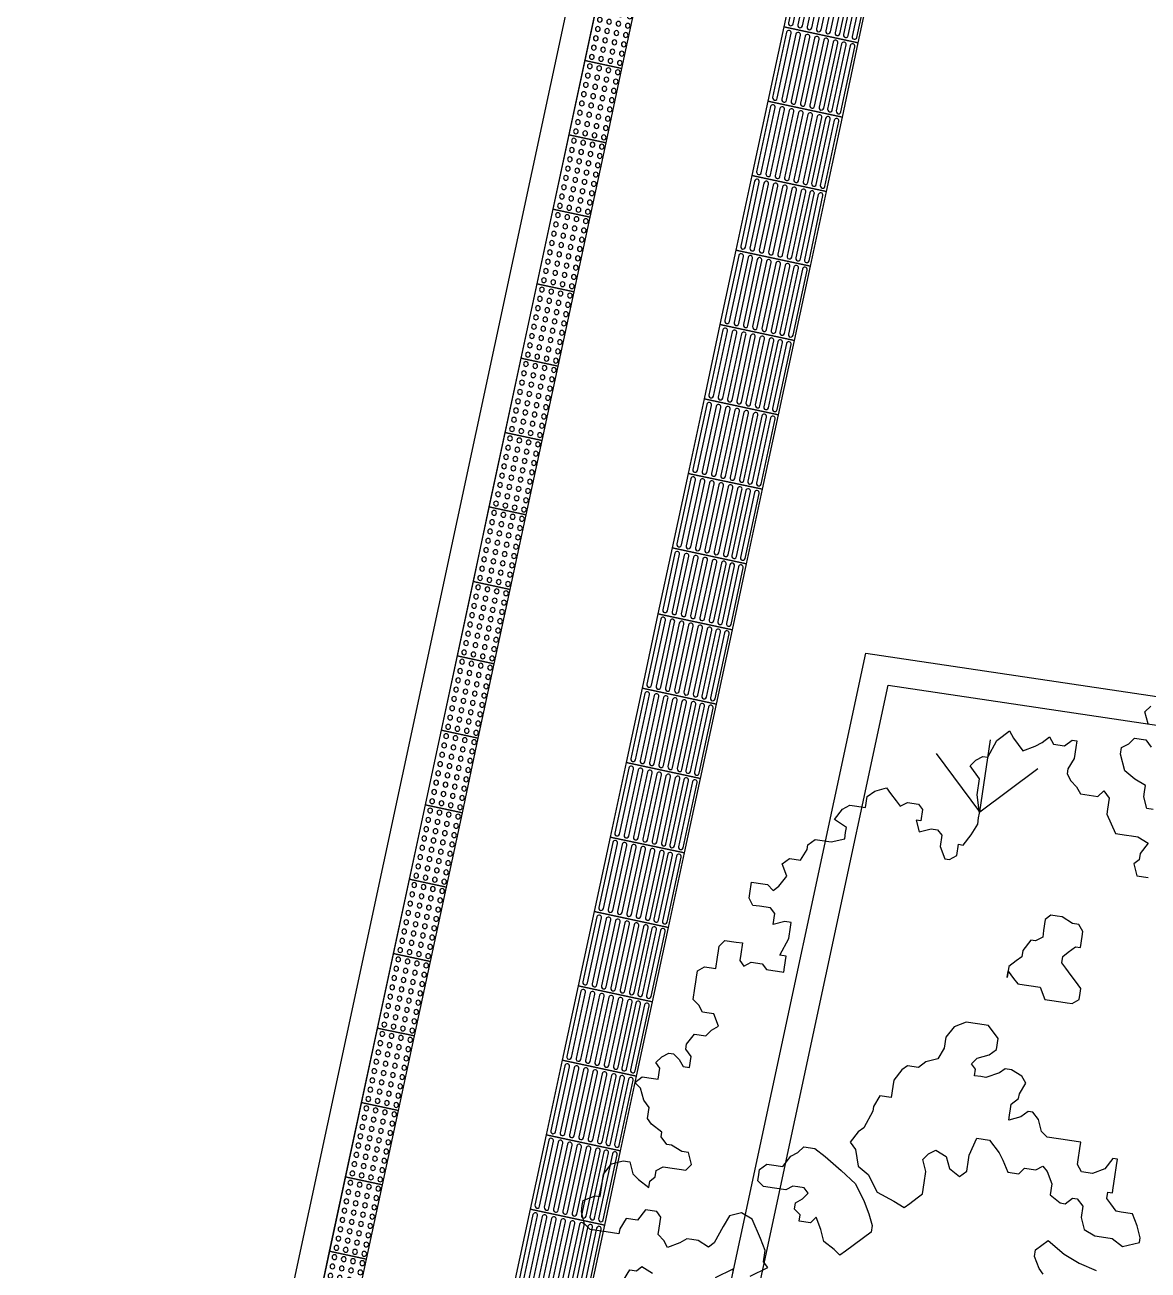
# Model space of a CAD drawing. Header units: millimetres. Extents: x 338 to 506, y 179 to 335.
# Drawn here: x 345.07 to 350.97, y 240.52 to 247.06 of the extents above; entities that cross this region are included whole.
import ezdxf

# ---------------------------------------------------------------- set-up
doc = ezdxf.new("R2010")
doc.units = ezdxf.units.MM
for name, color, linetype in [('ANDEN', 251, 'Continuous'), ('ARBOL-TOP', 3, 'Continuous'), ('MOBILIARIO_URBANO', 51, 'Continuous'), ('MUROS', 32, 'Continuous')]:
    doc.layers.add(name, color=color, linetype=linetype)

# ---------------------------------------------------------------- blocks, each defined once
blk = doc.blocks.new('*U29')
at = {"layer": 'MOBILIARIO_URBANO'}
blk.add_lwpolyline([(1192.979, 208.8296), (1193.379, 208.8296), (1193.379, 208.6296), (1192.979, 208.6296), (1192.979, 208.8296)], dxfattribs=at)
for centre in [(1193.0035, 208.7971), (1193.0535, 208.7971), (1193.1035, 208.7971), (1193.1535, 208.7971), (1193.2035, 208.7971), (1193.2535, 208.7971), (1193.3035, 208.7971), (1193.3535, 208.7971), (1193.0035, 208.7471), (1193.0535, 208.7471), (1193.1035, 208.7471), (1193.1535, 208.7471), (1193.2035, 208.7471), (1193.2535, 208.7471), (1193.3035, 208.7471), (1193.3535, 208.7471), (1193.0035, 208.6971), (1193.0035, 208.6471), (1193.0535, 208.6971), (1193.0535, 208.6471), (1193.1035, 208.6971), (1193.1035, 208.6471), (1193.1535, 208.6971), (1193.1535, 208.6471), (1193.2035, 208.6971), (1193.2035, 208.6471), (1193.2535, 208.6971), (1193.2535, 208.6471), (1193.3035, 208.6971), (1193.3035, 208.6471), (1193.3535, 208.6971), (1193.3535, 208.6471)]:
    blk.add_circle(centre, 0.0125, dxfattribs=at)
blk = doc.blocks.new('*X894')
at = {"color": 0}
for q in [(54.4644, 144.4907), (54.4644, 143.9519), (54.5759, 144.2213)]:
    blk.add_line((54.1949, 144.2213), q, dxfattribs=at)
blk = doc.blocks.new('*U877')
at = {"layer": 'MOBILIARIO_URBANO', "color": 241}
blk.add_lwpolyline([(1146.7184, 221.4799), (1147.1184, 221.4799), (1147.1184, 221.0799), (1146.7184, 221.0799), (1146.7184, 221.4799)], dxfattribs=at)
for points in [[(1146.7433, 221.4599), (1147.0933, 221.4599, -1), (1147.0933, 221.4349), (1146.7433, 221.4349, -1)], [(1146.7432, 221.4099), (1147.0932, 221.4099, -1), (1147.0932, 221.3849), (1146.7432, 221.3849, -1)], [(1146.7432, 221.3599), (1147.0932, 221.3599, -1), (1147.0932, 221.3349), (1146.7432, 221.3349, -1)], [(1146.7432, 221.3099), (1147.0932, 221.3099, -1), (1147.0932, 221.2849), (1146.7432, 221.2849, -1)], [(1146.7431, 221.2599), (1147.0931, 221.2599, -1), (1147.0931, 221.2349), (1146.7431, 221.2349, -1)], [(1146.7429, 221.2099), (1147.0929, 221.2099, -1), (1147.0929, 221.1849), (1146.7429, 221.1849, -1)], [(1146.743, 221.1644), (1147.093, 221.1644, -1), (1147.093, 221.1394), (1146.743, 221.1394, -1)], [(1146.7429, 221.1179), (1147.0929, 221.1179, -1), (1147.0929, 221.0929), (1146.7429, 221.0929, -1)]]:
    blk.add_lwpolyline(points, format="xyb", close=True, dxfattribs=at)
blk = doc.blocks.new('*U882')
at = {"layer": 'MOBILIARIO_URBANO', "color": 241}
blk.add_lwpolyline([(1146.7642, 221.4799), (1147.1184, 221.4799), (1147.1184, 221.0799), (1146.7642, 221.0799), (1146.7642, 221.4799)], dxfattribs=at)
for points in [[(1146.7891, 221.4599), (1147.0933, 221.4599, -1), (1147.0933, 221.4349), (1146.7891, 221.4349, -1)], [(1146.789, 221.4099), (1147.0932, 221.4099, -1), (1147.0932, 221.3849), (1146.789, 221.3849, -1)], [(1146.789, 221.3599), (1147.0932, 221.3599, -1), (1147.0932, 221.3349), (1146.789, 221.3349, -1)], [(1146.7889, 221.3099), (1147.0932, 221.3099, -1), (1147.0932, 221.2849), (1146.7889, 221.2849, -1)], [(1146.7889, 221.2599), (1147.0931, 221.2599, -1), (1147.0931, 221.2349), (1146.7889, 221.2349, -1)], [(1146.7887, 221.2099), (1147.0929, 221.2099, -1), (1147.0929, 221.1849), (1146.7887, 221.1849, -1)], [(1146.7887, 221.1644), (1147.093, 221.1644, -1), (1147.093, 221.1394), (1146.7887, 221.1394, -1)], [(1146.7887, 221.1179), (1147.0929, 221.1179, -1), (1147.0929, 221.0929), (1146.7887, 221.0929, -1)]]:
    blk.add_lwpolyline(points, format="xyb", close=True, dxfattribs=at)
blk = doc.blocks.new('ARBOLITO')
at = {"linetype": 'ByBlock'}
for points in [[(461.9159, 68.9761), (461.9076, 68.9906), (461.8931, 69.0135), (461.8785, 69.0197), (461.864, 69.0135), (461.8577, 68.9989), (461.8494, 68.9761), (461.8432, 68.9698), (461.8286, 68.9761), (461.8203, 68.9761), (461.8141, 68.9761), (461.8058, 68.9698), (461.7912, 68.9615), (461.785, 68.9698), (461.7767, 68.9761), (461.7767, 68.9844), (461.7767, 68.9989), (461.7705, 69.0052), (461.7559, 69.0052), (461.7476, 68.9906), (461.7331, 68.9906), (461.7268, 68.9761), (461.7268, 68.9698), (461.7102, 68.9698), (461.6894, 68.9698), (461.6811, 68.9761), (461.6749, 68.9906), (461.6749, 68.9989), (461.6749, 69.0052), (461.6894, 69.0135), (461.6957, 69.0135), (461.6957, 69.028), (461.6957, 69.0343), (461.6957, 69.0426), (461.704, 69.0571), (461.7185, 69.0633), (461.7268, 69.0633), (461.7331, 69.0488), (461.7414, 69.0426), (461.7559, 69.0343), (461.7559, 69.0426), (461.7621, 69.0488), (461.7621, 69.0571), (461.7705, 69.0633), (461.785, 69.0633), (461.7912, 69.0633), (461.7996, 69.0633), (461.8058, 69.0717), (461.7996, 69.0862), (461.7912, 69.0862), (461.7767, 69.0924), (461.7705, 69.0924), (461.7621, 69.1008), (461.7621, 69.107), (461.7476, 69.1153), (461.7414, 69.1215), (461.7414, 69.1361), (461.7331, 69.1444), (461.7268, 69.1589), (461.7185, 69.1652), (461.7268, 69.1735), (461.7414, 69.1735), (461.7476, 69.1735), (461.7476, 69.188), (461.7414, 69.1943), (461.7476, 69.2026), (461.7559, 69.2088), (461.7621, 69.2088), (461.7705, 69.2026), (461.7767, 69.1943), (461.785, 69.1943), (461.785, 69.2088), (461.7767, 69.2171), (461.7767, 69.2233), (461.785, 69.2379), (461.7996, 69.2379), (461.8058, 69.2462), (461.8141, 69.2524), (461.8058, 69.267), (461.7996, 69.267), (461.7912, 69.267), (461.785, 69.2753), (461.7767, 69.2815), (461.7767, 69.2961), (461.7767, 69.3044), (461.7767, 69.3106), (461.7767, 69.3189), (461.785, 69.3252), (461.7912, 69.3252), (461.7996, 69.3252), (461.7996, 69.3397), (461.7996, 69.348), (461.7996, 69.3543), (461.8058, 69.3626), (461.8203, 69.3626), (461.8286, 69.3626), (461.8286, 69.348), (461.8286, 69.3397), (461.8349, 69.3335), (461.8432, 69.3397), (461.8577, 69.3397), (461.864, 69.3335), (461.8723, 69.3335), (461.8785, 69.3335), (461.8868, 69.3335), (461.8868, 69.3397), (461.8868, 69.3543), (461.8785, 69.3543), (461.8868, 69.3771), (461.8868, 69.3917), (461.8868, 69.3979), (461.8785, 69.3979), (461.864, 69.3917), (461.864, 69.4062), (461.8577, 69.4124), (461.8432, 69.4124), (461.8349, 69.4124), (461.8286, 69.4207), (461.8286, 69.427), (461.8286, 69.4415), (461.8432, 69.4415), (461.8494, 69.4415), (461.8577, 69.4353), (461.864, 69.4415), (461.8723, 69.4561), (461.864, 69.4706), (461.8723, 69.4789), (461.8785, 69.4789), (461.8868, 69.4789), (461.8931, 69.4935), (461.8931, 69.4997), (461.9014, 69.508), (461.9076, 69.508), (461.9221, 69.508), (461.9388, 69.5143), (461.9388, 69.5226), (461.9388, 69.5288), (461.9221, 69.5371), (461.9305, 69.5517), (461.9388, 69.5579), (461.945, 69.5579), (461.9595, 69.5579), (461.9595, 69.5724), (461.9679, 69.5807), (461.9824, 69.587), (461.9886, 69.5807), (461.997, 69.5724), (462.0032, 69.5662), (462.0115, 69.5724), (462.026, 69.5724), (462.0323, 69.5662), (462.0323, 69.5517), (462.026, 69.5517), (462.0323, 69.5371), (462.0468, 69.5433), (462.0551, 69.5433), (462.0614, 69.5371), (462.0614, 69.5226), (462.0697, 69.508), (462.0759, 69.508), (462.0842, 69.5143), (462.0842, 69.5288), (462.0905, 69.5288), (462.0988, 69.5433), (462.105, 69.5579), (462.105, 69.5662), (462.105, 69.5724), (462.0988, 69.5953), (462.0988, 69.6161), (462.0842, 69.6306), (462.0905, 69.6389), (462.0988, 69.6452), (462.105, 69.6452), (462.1133, 69.668), (462.1195, 69.6742), (462.1279, 69.6826), (462.1341, 69.6742), (462.1486, 69.6597), (462.1632, 69.668), (462.1715, 69.6742), (462.1798, 69.6826), (462.186, 69.6742), (462.2006, 69.6742), (462.2089, 69.6826), (462.2151, 69.6826), (462.2151, 69.6742), (462.2151, 69.6597), (462.2089, 69.6452), (462.2089, 69.6389), (462.2151, 69.6306), (462.2234, 69.6244), (462.2297, 69.6161), (462.2525, 69.6161), (462.2588, 69.6244), (462.2671, 69.6161), (462.2671, 69.6015), (462.2671, 69.5953), (462.2816, 69.5724), (462.2962, 69.5724), (462.3024, 69.5724), (462.3107, 69.5724), (462.3253, 69.5662), (462.3169, 69.5517), (462.3169, 69.5433), (462.3107, 69.5371), (462.3169, 69.5226), (462.3315, 69.5226)], [(462.3253, 69.6098), (462.3169, 69.6098), (462.3107, 69.6244), (462.3107, 69.6306), (462.3107, 69.6389), (462.2962, 69.6452), (462.2816, 69.6535), (462.2733, 69.6742), (462.2733, 69.6826), (462.2816, 69.6888), (462.2879, 69.6971), (462.3024, 69.6971), (462.3107, 69.6888)], [(462.3024, 69.7179), (462.2962, 69.7324), (462.3024, 69.7407)], [(461.7414, 68.9117), (461.7476, 68.9262), (461.7559, 68.9262), (461.7621, 68.9324), (461.7767, 68.9262)], [(461.8577, 68.9324), (461.8785, 68.947), (461.8785, 68.9408)], [(461.9014, 68.9408), (461.9221, 68.9553), (461.9159, 68.9615), (461.9159, 68.9761), (461.9159, 68.9761)], [(461.9159, 68.9761), (461.9076, 68.9906), (461.8931, 69.0135), (461.8785, 69.0197), (461.864, 69.0135), (461.8577, 68.9989), (461.8494, 68.9761), (461.8432, 68.9698), (461.8286, 68.9761), (461.8203, 68.9761), (461.8141, 68.9761), (461.8058, 68.9698), (461.7912, 68.9615), (461.785, 68.9698), (461.7767, 68.9761), (461.7767, 68.9844), (461.7767, 68.9989), (461.7705, 69.0052), (461.7559, 69.0052), (461.7476, 68.9906), (461.7331, 68.9906), (461.7268, 68.9761), (461.7268, 68.9698), (461.7102, 68.9698), (461.6894, 68.9698), (461.6811, 68.9761), (461.6749, 68.9906), (461.6749, 68.9989), (461.6749, 69.0052), (461.6894, 69.0135), (461.6957, 69.0135), (461.6957, 69.028), (461.6957, 69.0343), (461.6957, 69.0426), (461.704, 69.0571), (461.7185, 69.0633), (461.7268, 69.0633), (461.7331, 69.0488), (461.7414, 69.0426), (461.7559, 69.0343), (461.7559, 69.0426), (461.7621, 69.0488), (461.7621, 69.0571), (461.7705, 69.0633), (461.785, 69.0633), (461.7912, 69.0633), (461.7996, 69.0633), (461.8058, 69.0717), (461.7996, 69.0862), (461.7912, 69.0862), (461.7767, 69.0924), (461.7705, 69.0924), (461.7621, 69.1008), (461.7621, 69.107), (461.7476, 69.1153), (461.7414, 69.1215), (461.7414, 69.1361), (461.7331, 69.1444), (461.7268, 69.1589), (461.7185, 69.1652), (461.7268, 69.1735), (461.7414, 69.1735), (461.7476, 69.1735), (461.7476, 69.188), (461.7414, 69.1943), (461.7476, 69.2026), (461.7559, 69.2088), (461.7621, 69.2088), (461.7705, 69.2026), (461.7767, 69.1943), (461.785, 69.1943), (461.785, 69.2088), (461.7767, 69.2171), (461.7767, 69.2233), (461.785, 69.2379), (461.7996, 69.2379), (461.8058, 69.2462), (461.8141, 69.2524), (461.8058, 69.267), (461.7996, 69.267), (461.7912, 69.267), (461.785, 69.2753), (461.7767, 69.2815), (461.7767, 69.2961), (461.7767, 69.3044), (461.7767, 69.3106), (461.7767, 69.3189), (461.785, 69.3252), (461.7912, 69.3252), (461.7996, 69.3252), (461.7996, 69.3397), (461.7996, 69.348), (461.7996, 69.3543), (461.8058, 69.3626), (461.8203, 69.3626), (461.8286, 69.3626), (461.8286, 69.348), (461.8286, 69.3397), (461.8349, 69.3335), (461.8432, 69.3397), (461.8577, 69.3397), (461.864, 69.3335), (461.8723, 69.3335), (461.8785, 69.3335), (461.8868, 69.3335), (461.8868, 69.3397), (461.8868, 69.3543), (461.8785, 69.3543), (461.8868, 69.3771), (461.8868, 69.3917), (461.8868, 69.3979), (461.8785, 69.3979), (461.864, 69.3917), (461.864, 69.4062), (461.8577, 69.4124), (461.8432, 69.4124), (461.8349, 69.4124), (461.8286, 69.4207), (461.8286, 69.427), (461.8286, 69.4415), (461.8432, 69.4415), (461.8494, 69.4415), (461.8577, 69.4353), (461.864, 69.4415), (461.8723, 69.4561), (461.864, 69.4706), (461.8723, 69.4789), (461.8785, 69.4789), (461.8868, 69.4789), (461.8931, 69.4935), (461.8931, 69.4997), (461.9014, 69.508), (461.9076, 69.508), (461.9221, 69.508), (461.9388, 69.5143), (461.9388, 69.5226), (461.9388, 69.5288), (461.9221, 69.5371), (461.9305, 69.5517), (461.9388, 69.5579), (461.945, 69.5579), (461.9595, 69.5579), (461.9595, 69.5724), (461.9679, 69.5807), (461.9824, 69.587), (461.9886, 69.5807), (461.997, 69.5724), (462.0032, 69.5662), (462.0115, 69.5724), (462.026, 69.5724), (462.0323, 69.5662), (462.0323, 69.5517), (462.026, 69.5517), (462.0323, 69.5371), (462.0468, 69.5433), (462.0551, 69.5433), (462.0614, 69.5371), (462.0614, 69.5226), (462.0697, 69.508), (462.0759, 69.508), (462.0842, 69.5143), (462.0842, 69.5288), (462.0905, 69.5288), (462.0988, 69.5433), (462.105, 69.5579), (462.105, 69.5662), (462.105, 69.5724), (462.0988, 69.5953), (462.0988, 69.6161), (462.0842, 69.6306), (462.0905, 69.6389), (462.0988, 69.6452), (462.105, 69.6452), (462.1133, 69.668), (462.1195, 69.6742), (462.1279, 69.6826), (462.1341, 69.6742), (462.1486, 69.6597), (462.1632, 69.668), (462.1715, 69.6742), (462.1798, 69.6826), (462.186, 69.6742), (462.2006, 69.6742), (462.2089, 69.6826), (462.2151, 69.6826), (462.2151, 69.6742), (462.2151, 69.6597), (462.2089, 69.6452), (462.2089, 69.6389), (462.2151, 69.6306), (462.2234, 69.6244), (462.2297, 69.6161), (462.2525, 69.6161), (462.2588, 69.6244), (462.2671, 69.6161), (462.2671, 69.6015), (462.2671, 69.5953), (462.2816, 69.5724), (462.2962, 69.5724), (462.3024, 69.5724), (462.3107, 69.5724), (462.3253, 69.5662), (462.3169, 69.5517), (462.3169, 69.5433), (462.3107, 69.5371), (462.3169, 69.5226), (462.3315, 69.5226)], [(462.3253, 69.6098), (462.3169, 69.6098), (462.3107, 69.6244), (462.3107, 69.6306), (462.3107, 69.6389), (462.2962, 69.6452), (462.2816, 69.6535), (462.2733, 69.6742), (462.2733, 69.6826), (462.2816, 69.6888), (462.2879, 69.6971), (462.3024, 69.6971), (462.3107, 69.6888)], [(462.3024, 69.7179), (462.2962, 69.7324), (462.3024, 69.7407)], [(461.7414, 68.9117), (461.7476, 68.9262), (461.7559, 68.9262), (461.7621, 68.9324), (461.7767, 68.9262)], [(461.8577, 68.9324), (461.8785, 68.947), (461.8785, 68.9408)], [(461.9014, 68.9408), (461.9221, 68.9553), (461.9159, 68.9615), (461.9159, 68.9761)], [(462.1715, 69.3771), (462.1798, 69.3688), (462.186, 69.3626), (462.1944, 69.3626), (462.2006, 69.3626), (462.2151, 69.3626), (462.2234, 69.348), (462.2297, 69.348), (462.2442, 69.348), (462.2525, 69.348), (462.2588, 69.348), (462.2671, 69.3543), (462.2671, 69.3626), (462.2671, 69.3688), (462.2588, 69.3771), (462.2525, 69.3833), (462.2442, 69.3917), (462.238, 69.3979), (462.238, 69.4062), (462.2442, 69.4124), (462.2525, 69.4207), (462.2588, 69.4207), (462.2588, 69.4353), (462.2588, 69.4415), (462.2525, 69.4498), (462.2442, 69.4498), (462.2297, 69.4561), (462.2234, 69.4561), (462.2151, 69.4561), (462.2089, 69.4498), (462.2089, 69.4353), (462.2089, 69.427), (462.2006, 69.4207), (462.1944, 69.4207), (462.186, 69.4062), (462.186, 69.3979), (462.1798, 69.3917), (462.1715, 69.3833), (462.1715, 69.3688), (462.1715, 69.3771), (462.1715, 69.3771)], [(462.1715, 69.3771), (462.1798, 69.3688), (462.186, 69.3626), (462.1944, 69.3626), (462.2006, 69.3626), (462.2151, 69.3626), (462.2234, 69.348), (462.2297, 69.348), (462.2442, 69.348), (462.2525, 69.348), (462.2588, 69.348), (462.2671, 69.3543), (462.2671, 69.3626), (462.2671, 69.3688), (462.2588, 69.3771), (462.2525, 69.3833), (462.2442, 69.3917), (462.238, 69.3979), (462.238, 69.4062), (462.2442, 69.4124), (462.2525, 69.4207), (462.2588, 69.4207), (462.2588, 69.4353), (462.2588, 69.4415), (462.2525, 69.4498), (462.2442, 69.4498), (462.2297, 69.4561), (462.2234, 69.4561), (462.2151, 69.4561), (462.2089, 69.4498), (462.2089, 69.4353), (462.2089, 69.427), (462.2006, 69.4207), (462.1944, 69.4207), (462.186, 69.4062), (462.186, 69.3979), (462.1798, 69.3917), (462.1715, 69.3833), (462.1715, 69.3688), (462.1715, 69.3771)], [(462.3897, 69.0571), (462.3897, 69.0633), (462.3834, 69.0779), (462.3751, 69.0924), (462.3606, 69.0924), (462.3543, 69.0924), (462.346, 69.1008), (462.3398, 69.107), (462.3398, 69.1153), (462.346, 69.1153), (462.346, 69.1215), (462.346, 69.1361), (462.346, 69.1506), (462.346, 69.1589), (462.3398, 69.1589), (462.3315, 69.1444), (462.3169, 69.1361), (462.3024, 69.1361), (462.2962, 69.1444), (462.2962, 69.1506), (462.2962, 69.1652), (462.2962, 69.1735), (462.2816, 69.1735), (462.2733, 69.1735), (462.2671, 69.1735), (462.2525, 69.1735), (462.2442, 69.1797), (462.238, 69.1943), (462.2297, 69.2026), (462.2234, 69.2026), (462.2151, 69.1943), (462.2006, 69.188), (462.2006, 69.1943), (462.2006, 69.2026), (462.2006, 69.2088), (462.2089, 69.2171), (462.2089, 69.2233), (462.2151, 69.2379), (462.2089, 69.2462), (462.1944, 69.2524), (462.186, 69.2524), (462.1798, 69.2462), (462.1632, 69.2379), (462.1569, 69.2379), (462.1486, 69.2379), (462.1486, 69.2462), (462.1424, 69.2524), (462.1486, 69.2607), (462.1632, 69.267), (462.1715, 69.2753), (462.1715, 69.2898), (462.1569, 69.3044), (462.1424, 69.3044), (462.1279, 69.3044), (462.1133, 69.2961), (462.105, 69.2815), (462.105, 69.267), (462.0988, 69.2524), (462.0842, 69.2462), (462.0759, 69.2379), (462.0614, 69.2379), (462.0551, 69.2317), (462.0468, 69.2171), (462.0468, 69.2088), (462.0468, 69.1943), (462.0323, 69.1943), (462.026, 69.1797), (462.026, 69.1735), (462.0177, 69.1506), (462.0115, 69.1444), (462.0032, 69.1298), (462.0115, 69.1215), (462.0177, 69.1008), (462.0323, 69.0924), (462.0468, 69.0717), (462.0697, 69.0633), (462.0842, 69.0571), (462.0905, 69.0633), (462.0988, 69.0717), (462.105, 69.0779), (462.105, 69.0924), (462.105, 69.107), (462.0988, 69.1215), (462.105, 69.1298), (462.1133, 69.1361), (462.1279, 69.1298), (462.1341, 69.1153), (462.1486, 69.107), (462.1569, 69.1153), (462.1569, 69.1298), (462.1569, 69.1361), (462.1632, 69.1589), (462.1715, 69.1589), (462.1798, 69.1589), (462.1944, 69.1444), (462.2006, 69.1361), (462.2089, 69.1215), (462.2234, 69.1215), (462.2297, 69.1298), (462.2442, 69.1298), (462.2525, 69.1361), (462.2588, 69.1298), (462.2671, 69.1153), (462.2671, 69.1008), (462.2816, 69.0924), (462.2879, 69.0924), (462.2962, 69.1008), (462.3024, 69.1008), (462.3107, 69.0924), (462.3107, 69.0779), (462.3169, 69.0633), (462.3315, 69.0571), (462.346, 69.0571), (462.3543, 69.0571), (462.3689, 69.0488), (462.3897, 69.0571), (462.3897, 69.0571)], [(462.3897, 69.0571), (462.3897, 69.0633), (462.3834, 69.0779), (462.3751, 69.0924), (462.3606, 69.0924), (462.3543, 69.0924), (462.346, 69.1008), (462.3398, 69.107), (462.3398, 69.1153), (462.346, 69.1153), (462.346, 69.1215), (462.346, 69.1361), (462.346, 69.1506), (462.346, 69.1589), (462.3398, 69.1589), (462.3315, 69.1444), (462.3169, 69.1361), (462.3024, 69.1361), (462.2962, 69.1444), (462.2962, 69.1506), (462.2962, 69.1652), (462.2962, 69.1735), (462.2816, 69.1735), (462.2733, 69.1735), (462.2671, 69.1735), (462.2525, 69.1735), (462.2442, 69.1797), (462.238, 69.1943), (462.2297, 69.2026), (462.2234, 69.2026), (462.2151, 69.1943), (462.2006, 69.188), (462.2006, 69.1943), (462.2006, 69.2026), (462.2006, 69.2088), (462.2089, 69.2171), (462.2089, 69.2233), (462.2151, 69.2379), (462.2089, 69.2462), (462.1944, 69.2524), (462.186, 69.2524), (462.1798, 69.2462), (462.1632, 69.2379), (462.1569, 69.2379), (462.1486, 69.2379), (462.1486, 69.2462), (462.1424, 69.2524), (462.1486, 69.2607), (462.1632, 69.267), (462.1715, 69.2753), (462.1715, 69.2898), (462.1569, 69.3044), (462.1424, 69.3044), (462.1279, 69.3044), (462.1133, 69.2961), (462.105, 69.2815), (462.105, 69.267), (462.0988, 69.2524), (462.0842, 69.2462), (462.0759, 69.2379), (462.0614, 69.2379), (462.0551, 69.2317), (462.0468, 69.2171), (462.0468, 69.2088), (462.0468, 69.1943), (462.0323, 69.1943), (462.026, 69.1797), (462.026, 69.1735), (462.0177, 69.1506), (462.0115, 69.1444), (462.0032, 69.1298), (462.0115, 69.1215), (462.0177, 69.1008), (462.0323, 69.0924), (462.0468, 69.0717), (462.0697, 69.0633), (462.0842, 69.0571), (462.0905, 69.0633), (462.0988, 69.0717), (462.105, 69.0779), (462.105, 69.0924), (462.105, 69.107), (462.0988, 69.1215), (462.105, 69.1298), (462.1133, 69.1361), (462.1279, 69.1298), (462.1341, 69.1153), (462.1486, 69.107), (462.1569, 69.1153), (462.1569, 69.1298), (462.1569, 69.1361), (462.1632, 69.1589), (462.1715, 69.1589), (462.1798, 69.1589), (462.1944, 69.1444), (462.2006, 69.1361), (462.2089, 69.1215), (462.2234, 69.1215), (462.2297, 69.1298), (462.2442, 69.1298), (462.2525, 69.1361), (462.2588, 69.1298), (462.2671, 69.1153), (462.2671, 69.1008), (462.2816, 69.0924), (462.2879, 69.0924), (462.2962, 69.1008), (462.3024, 69.1008), (462.3107, 69.0924), (462.3107, 69.0779), (462.3169, 69.0633), (462.3315, 69.0571), (462.346, 69.0571), (462.3543, 69.0571), (462.3689, 69.0488), (462.3897, 69.0571)], [(462.0177, 68.9906), (462.0115, 68.9844), (462.0032, 68.9906), (461.9886, 68.9989), (461.9824, 69.0135), (461.9741, 69.028), (461.9679, 69.0197), (461.9533, 69.0197), (461.9533, 69.028), (461.945, 69.0343), (461.945, 69.0426), (461.9533, 69.0488), (461.9595, 69.0571), (461.9533, 69.0633), (461.945, 69.0633), (461.9388, 69.0633), (461.9305, 69.0571), (461.9159, 69.0571), (461.9014, 69.0571), (461.8931, 69.0633), (461.8931, 69.0717), (461.8931, 69.0779), (461.9014, 69.0862), (461.9076, 69.0862), (461.9221, 69.0862), (461.9305, 69.1008), (461.9388, 69.107), (461.945, 69.1153), (461.9595, 69.1153), (461.9741, 69.107), (461.997, 69.0924), (462.0177, 69.0779), (462.0323, 69.0571), (462.0406, 69.0426), (462.0468, 69.028), (462.0468, 69.0197), (462.0177, 68.9906), (462.0177, 68.9906)], [(462.0177, 68.9906), (462.0115, 68.9844), (462.0032, 68.9906), (461.9886, 68.9989), (461.9824, 69.0135), (461.9741, 69.028), (461.9679, 69.0197), (461.9533, 69.0197), (461.9533, 69.028), (461.945, 69.0343), (461.945, 69.0426), (461.9533, 69.0488), (461.9595, 69.0571), (461.9533, 69.0633), (461.945, 69.0633), (461.9388, 69.0633), (461.9305, 69.0571), (461.9159, 69.0571), (461.9014, 69.0571), (461.8931, 69.0633), (461.8931, 69.0717), (461.8931, 69.0779), (461.9014, 69.0862), (461.9076, 69.0862), (461.9221, 69.0862), (461.9305, 69.1008), (461.9388, 69.107), (461.945, 69.1153), (461.9595, 69.1153), (461.9741, 69.107), (461.997, 69.0924), (462.0177, 69.0779), (462.0323, 69.0571), (462.0406, 69.0426), (462.0468, 69.028), (462.0468, 69.0197), (462.0177, 68.9906)], [(462.2733, 68.9989), (462.2671, 69.0052), (462.2588, 69.0197), (462.2588, 69.028), (462.2733, 69.0426), (462.2962, 69.028), (462.3169, 69.0197), (462.3398, 69.0135)], [(462.2733, 68.9989), (462.2671, 69.0052), (462.2588, 69.0197), (462.2588, 69.028), (462.2733, 69.0426), (462.2962, 69.028), (462.3169, 69.0197), (462.3398, 69.0135)]]:
    blk.add_lwpolyline(points, dxfattribs=at)
blk = doc.blocks.new('A$C7152A42C')
at = {"layer": 'ANDEN'}
for p, q in [((66.18672, 146.47225), (11.20719, 149.96312)), ((66.17721, 146.32255), (11.21649, 149.81223))]:
    blk.add_line(p, q, dxfattribs=at)
for points in [[(24.26949, 146.88337), (54.93114, 144.93637), (54.93114, 140.52352), (33.00663, 141.9156)], [(24.41949, 146.72354), (54.78114, 144.79559), (54.78114, 140.68335), (32.85663, 142.07542)]]:
    blk.add_lwpolyline(points, dxfattribs=at)
at = {"layer": 'ANDEN', "xscale": -1, "rotation": 356.3669368540417}
for name, p in [('*U29', (1228.75571, -136.74433)), ('*U29', (1229.15491, -136.76967)), ('*U29', (1229.5541, -136.79502)), ('*U29', (1229.9533, -136.82037)), ('*U29', (1230.3525, -136.84571)), ('*U29', (1230.75169, -136.87106)), ('*U29', (1231.15089, -136.89641)), ('*U29', (1231.55008, -136.92175)), ('*U29', (1231.94928, -136.9471)), ('*U29', (1232.34848, -136.97245)), ('*U29', (1232.74767, -136.99779)), ('*U29', (1233.14687, -137.02314)), ('*U29', (1233.54606, -137.04849)), ('*U29', (1233.94526, -137.07383)), ('*U29', (1234.34446, -137.09918)), ('*U29', (1234.74365, -137.12453)), ('*U29', (1235.14285, -137.14987)), ('*U29', (1235.54204, -137.17522)), ('*U877', (1182.16094, -147.44916)), ('*U877', (1182.56014, -147.4745)), ('*U877', (1182.95933, -147.49985)), ('*U877', (1183.35853, -147.5252)), ('*U877', (1183.75773, -147.55054)), ('*U877', (1184.15692, -147.57589)), ('*U877', (1184.55612, -147.60124)), ('*U877', (1184.95532, -147.62658)), ('*U877', (1185.35451, -147.65193)), ('*U882', (1185.75371, -147.67728)), ('*U877', (1186.10723, -147.69972)), ('*U877', (1186.50643, -147.72507)), ('*U877', (1186.90562, -147.75042)), ('*U877', (1187.30482, -147.77576)), ('*U877', (1187.70401, -147.80111)), ('*U877', (1188.10321, -147.82646)), ('*U877', (1188.50241, -147.8518)), ('*U877', (1188.9016, -147.87715))]:
    blk.add_blockref(name, p, dxfattribs=at)
at = {"layer": 'ANDEN', "color": 251, "linetype": 'Continuous'}
blk.add_blockref('*X894', (0, 0), dxfattribs=at)
at = {"layer": 'ARBOL-TOP', "color": 3, "linetype": 'ByBlock', "xscale": 4.090679926752369, "yscale": 4.090679926752369, "zscale": 4.090679926752369, "rotation": 270}
blk.add_blockref('ARBOLITO', (-230.41121, 2034.54572), dxfattribs=at)

msp = doc.modelspace()

# ---------------------------------------------------------------- block references
at = {"layer": 'MUROS', "color": 32, "rotation": 81.53046525965426}
msp.add_blockref('A$C7152A42C', (484.7482, 168.0844), dxfattribs=at)

doc.saveas('drawing.dxf')
